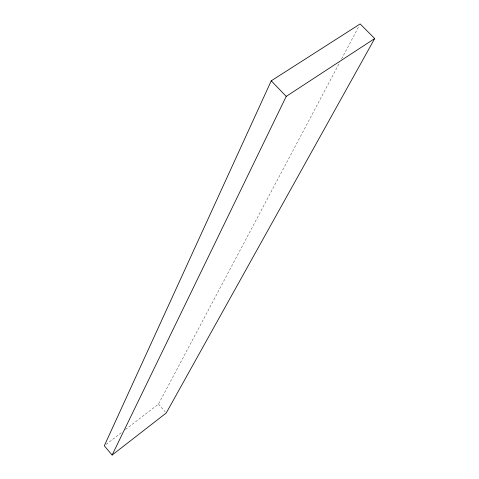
<?xml version="1.0" encoding="UTF-8"?>
<svg xmlns="http://www.w3.org/2000/svg" width="479" height="479" viewBox="0 0 479 479"><rect width="100%" height="100%" fill="white"/><g stroke="black" fill="none" stroke-linecap="round" stroke-linejoin="round"><path stroke-width="0.36" stroke-dasharray="2.4 1.8" d="M125.498 429.495L158.489 404.108L339.797 62.294M341.551 58.989L359.082 25.932M106.057 444.452L121.373 432.669M158.489 404.108L165.249 411.898"/><path stroke-width="0.72" d="M271.24 80.831L104.29 445.811L112.122 455.05L166.219 413.012L374.71 38.548L360.136 23.95L271.24 80.831L286.226 96.393L112.122 455.05M286.226 96.393L374.71 38.548"/></g></svg>
